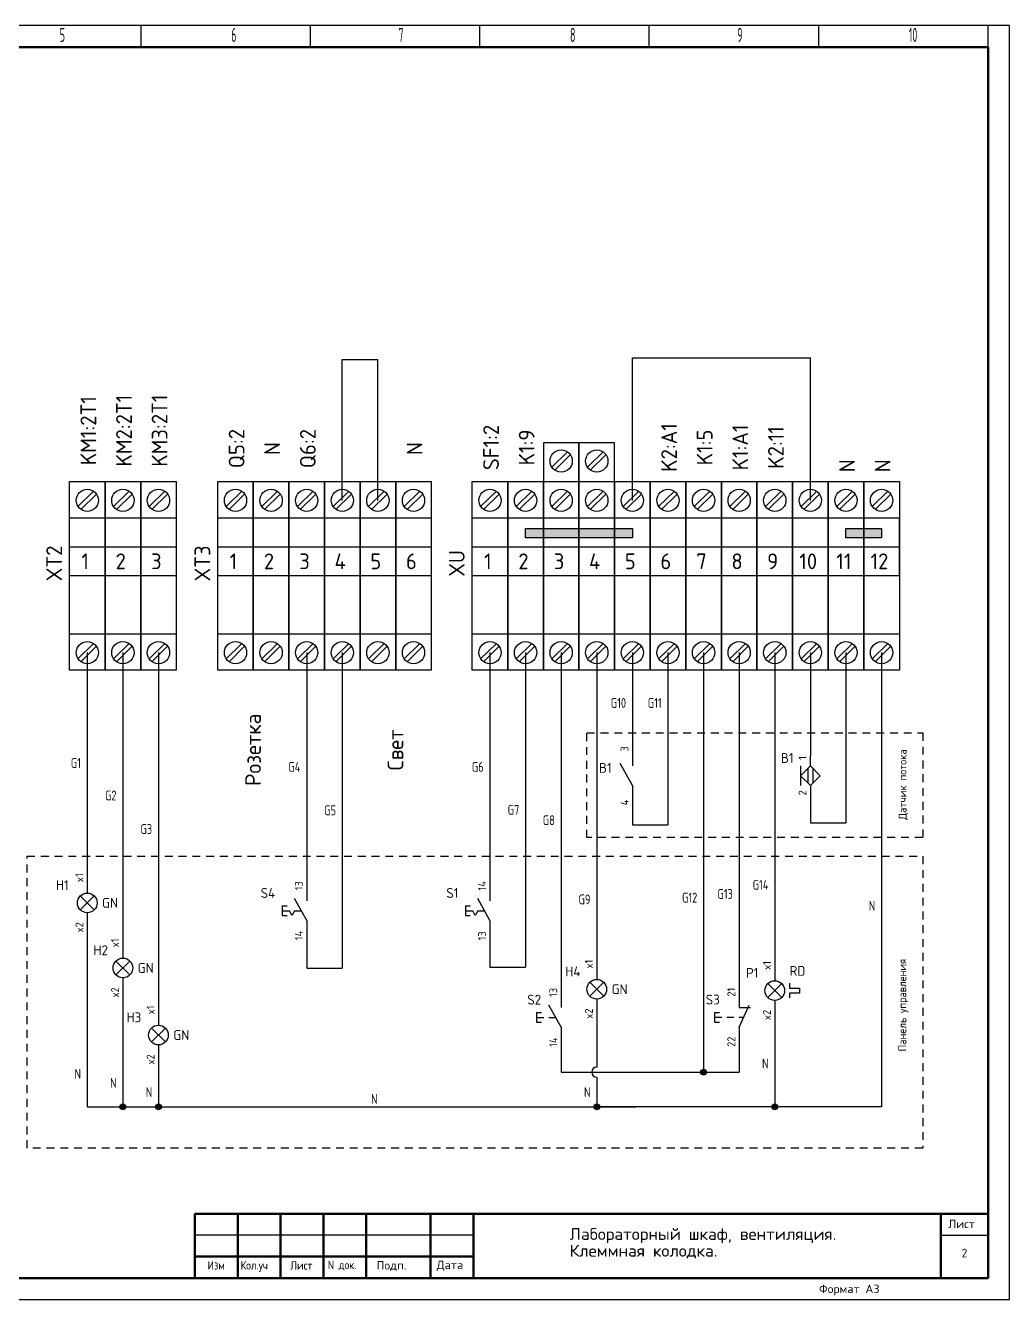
# Model space of a CAD drawing. Extents: x 20 to 1829, y -86 to 701.
# Drawn here: x 725.7 to 975.6, y 17.2 to 340.6 of the extents above; entities that cross this region are included whole.
import ezdxf
from ezdxf.enums import TextEntityAlignment as Align

# ---------------------------------------------------------------- set-up
doc = ezdxf.new("R2010")
doc.units = 0
doc.linetypes.add('Caddy_Dash', pattern=[3.5, 2, -1.5])
doc.linetypes.add('Caddy_Solid', pattern=[0])
for name, color, linetype in [('100', 7, 'Continuous'), ('MISC', 7, 'Continuous'), ('SYMS', 7, 'Continuous'), ('TAGS', 7, 'Continuous'), ('TERMS', 7, 'Continuous'), ('TITLE', 7, 'Continuous'), ('WIRECOPY', 84, 'Continuous'), ('WIREFIXED', 130, 'Continuous'), ('WIRES', 7, 'Continuous')]:
    doc.layers.add(name, color=color, linetype=linetype)
doc.styles.add('Caddy_Vectorfont1n', font='GOST Common.ttf', dxfattribs={"width": 1.1})
doc.styles.add('Caddy_Vectorfont1p', font='GOST Common.ttf', dxfattribs={"width": 0.9})
doc.styles.add('Caddy_Vectorfont5p', font='GOST Common.ttf')
doc.styles.add('ITALIC', font='GOST Common.ttf')
doc.styles.add('SIMPLEX', font='GOST Common.ttf')
doc.styles.get("Standard").update_dxf_attribs({"font": 'GOST Common.ttf'})
doc.styles.add('WD_IEC', font='GOST Common.ttf', dxfattribs={"width": 0.9, "height": 4})

# ---------------------------------------------------------------- blocks, each defined once
blk = doc.blocks.new('wd_tb')
at = {"layer": 'TITLE', "color": 1, "style": 'SIMPLEX'}
blk.add_attdef('CAD#', (-14.33, 3.62), '', height=1.25, rotation=90, dxfattribs=at)
at = {"layer": 'TITLE', "color": 1}
for tag, p, height, style in [('JOB#', (277.8, 5.56), 2, 'ITALIC'), ('ENGINEER', (9.37, -2.98), 1.25, 'ITALIC'), ('CHKDBY', (40.35, -2.98), 1.25, 'ITALIC'), ('DRAWNBY', (70.5, -3.39), 1.25, 'ITALIC'), ('DATE', (98.17, -3.8), 1.25, 'SIMPLEX'), ('SHTS', (385.36, -3.42), 2, 'ITALIC')]:
    blk.add_attdef(tag, p, '', height=height, dxfattribs=dict(at, style=style))
at = {"layer": 'TITLE', "color": 1, "style": 'ITALIC'}
for tag, p in [('DWG#', (377.5, 6.5)), ('TITLE#1', (133.27, -3.8)), ('TITLE#2', (163.84, -3.8)), ('TITLE#3', (197.71, -3.8))]:
    blk.add_attdef(tag, text='', height=2, dxfattribs=at).set_placement(p, align=Align.CENTER)
blk.add_attdef('SH#', text='', height=2, dxfattribs=at).set_placement((391.86, 4.83), align=Align.RIGHT)
at = {"layer": 'TITLE', "color": 7, "flags": 9}
blk.add_attdef('WD_TB', (-0.02, 0.56), '', height=1.57, dxfattribs=at)
at = {"layer": 'TITLE', "color": 1, "style": 'ITALIC', "flags": 3}
blk.add_attdef('TITLE#4', text='', height=2, dxfattribs=at).set_placement((230.75, -4.22), align=Align.CENTER)
blk = doc.blocks.new('VPB11L')
for p, q in [((0, 7.5), (0, 2.5)), ((-6.25, 1.25), (-6.25, -1.25)), ((-6.25, 1.25), (-5, 1.25)), ((-6.25, 0), (-4.375, 0)), ((-3.75, -1.25), (-4.375, 0)), ((-3.125, 0), (-3.75, -1.25)), ((0, -2.5), (-3.125, 3.125)), ((-3.125, 0), (-1.389, 0)), ((-6.25, -1.25), (-5, -1.25)), ((0, -2.5), (0, -7.5))]:
    blk.add_line(p, q)
at = {"style": 'WD_IEC'}
for tag, p in [('INST', (-8, 10.25)), ('LOC', (-8, 6.75)), ('TAG1', (-8, 3.25)), ('DESC1', (-8, -10.35)), ('DESC2', (-8, -13.85)), ('DESC3', (-8, -17.35))]:
    blk.add_attdef(tag, text='', height=2.5, dxfattribs=at).set_placement(p, align=Align.RIGHT)
blk.add_attdef('TERM01', text='', height=2, rotation=90, dxfattribs=at).set_placement((-1, 7.5), align=Align.RIGHT)
at = {"style": 'WD_IEC', "flags": 1}
for tag, p, height in [('X2TERM01', (0, 7.5), 0.32), ('CONTACT', (0.5, 4.5), 1), ('COMMON', (1.75, 3.25), 1), ('X1LINK', (0, 0), 0.32), ('ASSYCODE', (1, -4), 1), ('FAMILY', (1, -5.5), 1), ('CATDESC', (1, -7), 1), ('X8TERM02', (0, -7.5), 0.32)]:
    blk.add_attdef(tag, p, '', height=height, dxfattribs=at)
at = {"style": 'WD_IEC', "flags": 9}
for tag, p in [('MFG', (-8.5, -0.25)), ('CAT', (-8.5, -2.75))]:
    blk.add_attdef(tag, text='', height=1.5, dxfattribs=at).set_placement(p, align=Align.RIGHT)
at = {"style": 'WD_IEC'}
blk.add_attdef('TERM02', (-1, -7.5), '', height=2, rotation=90, dxfattribs=at)
at = {"lineweight": 15, "style": 'WD_IEC'}
blk.add_attdef('XREF', text='', height=2.5, dxfattribs=at).set_placement((-8, -6.35), align=Align.RIGHT)
blk = doc.blocks.new('VLT1G')
for p, q in [((0, 7.5), (0, 2.5)), ((-1.77, -1.77), (1.77, 1.77)), ((1.77, -1.77), (-1.77, 1.77)), ((0, -2.5), (0, -7.5))]:
    blk.add_line(p, q)
blk.add_circle((0, 0), 2.5)
at = {"style": 'WD_IEC'}
for tag, p in [('INST', (-5.5, 10.25)), ('LOC', (-5.5, 6.75)), ('TAG1', (-5.5, 3.25)), ('DESC1', (-5.5, -6.35)), ('DESC2', (-5.5, -9.85)), ('DESC3', (-5.5, -13.35))]:
    blk.add_attdef(tag, text='', height=2.5, dxfattribs=at).set_placement(p, align=Align.RIGHT)
blk.add_attdef('TERM01', text='', height=2, rotation=90, dxfattribs=at).set_placement((-1, 7.5), align=Align.RIGHT)
at = {"style": 'WD_IEC', "flags": 1}
for tag, p, height in [('X2TERM01', (0, 7.5), 0.32), ('X4LINK', (-3, 0), 0.32), ('X1LINK', (3, 0), 0.32), ('ASSYCODE', (1, -4), 1), ('FAMILY', (1, -5.5), 1), ('CATDESC', (1, -7), 1), ('X8TERM02', (0, -7.5), 0.32)]:
    blk.add_attdef(tag, p, '', height=height, dxfattribs=at)
at = {"style": 'WD_IEC', "flags": 9}
for tag, p in [('MFG', (-6, -0.25)), ('CAT', (-6, -2.75))]:
    blk.add_attdef(tag, text='', height=1.5, dxfattribs=at).set_placement(p, align=Align.RIGHT)
at = {"style": 'WD_IEC'}
blk.add_attdef('TERM02', (-1, -7.5), '', height=2, rotation=90, dxfattribs=at)
at = {"lineweight": 13, "style": 'WD_IEC'}
blk.add_attdef('COLOR', text='', height=2.5, dxfattribs=at).set_placement((3.75, 0), align=Align.MIDDLE_LEFT)
at = {"lineweight": 15, "style": 'WD_IEC'}
for tag, p in [('XREF', (-5.5, -18)), ('WDTAGALT', (-5.5, -21))]:
    blk.add_attdef(tag, text='', height=2.5, dxfattribs=at).set_placement(p, align=Align.RIGHT)
blk = doc.blocks.new('VCR21')
for p, q in [((0, 7.5), (0, 2.5)), ((0, -2.5), (-3.125, 3.125)), ((0, -2.5), (0, -7.5))]:
    blk.add_line(p, q)
at = {"style": 'WD_IEC'}
for tag, p in [('INST', (-5.25, 7.75)), ('LOC', (-5.25, 4.25)), ('TAG2', (-5.25, 0.75)), ('XREF', (-5.25, -3.75)), ('DESC1', (-5.25, -7.6)), ('DESC2', (-5.25, -11.1)), ('DESC3', (-5.25, -14.6))]:
    blk.add_attdef(tag, text='', height=2.5, dxfattribs=at).set_placement(p, align=Align.RIGHT)
blk.add_attdef('TERM01', text='', height=2, rotation=90, dxfattribs=at).set_placement((-1, 7.5), align=Align.RIGHT)
at = {"style": 'WD_IEC', "flags": 1}
for tag, p, height in [('X2TERM01', (0, 7.5), 0.32), ('X4LINK', (-2, 0), 0.32), ('X1LINK', (-0.5, 0), 0.32), ('CONTACT', (4, -3.5), 1), ('FAMILY', (4, -5), 1), ('X8TERM02', (0, -7.5), 0.32)]:
    blk.add_attdef(tag, p, '', height=height, dxfattribs=at)
at = {"style": 'WD_IEC'}
blk.add_attdef('TERM02', (-1, -7.5), '', height=2, rotation=90, dxfattribs=at)
blk = doc.blocks.new('WDDOT')
for radius in [0.72, 0.449, 0.223]:
    blk.add_circle((0, 0), radius)
blk = doc.blocks.new('VPB11')
for p, q in [((0, 7.5), (0, 2.5)), ((-6.25, 1.25), (-6.25, -1.25)), ((-6.25, 1.25), (-5, 1.25)), ((-6.25, 0), (-4.375, 0)), ((0, -2.5), (-3.125, 3.125)), ((-3.125, 0), (-1.389, 0)), ((-6.25, -1.25), (-5, -1.25)), ((0, -2.5), (0, -7.5))]:
    blk.add_line(p, q)
at = {"style": 'WD_IEC'}
for tag, p in [('INST', (-8, 10.25)), ('LOC', (-8, 6.75)), ('TAG1', (-8, 3.25)), ('DESC1', (-8, -10.35)), ('DESC2', (-8, -13.85)), ('DESC3', (-8, -17.35))]:
    blk.add_attdef(tag, text='', height=2.5, dxfattribs=at).set_placement(p, align=Align.RIGHT)
blk.add_attdef('TERM01', text='', height=2, rotation=90, dxfattribs=at).set_placement((-1, 7.5), align=Align.RIGHT)
at = {"style": 'WD_IEC', "flags": 1}
for tag, p, height in [('X2TERM01', (0, 7.5), 0.32), ('CONTACT', (0.5, 4.5), 1), ('X1LINK', (0, 0), 0.32), ('ASSYCODE', (1, -4), 1), ('FAMILY', (1, -5.5), 1), ('CATDESC', (1, -7), 1), ('X8TERM02', (0, -7.5), 0.32)]:
    blk.add_attdef(tag, p, '', height=height, dxfattribs=at)
at = {"style": 'WD_IEC', "flags": 9}
for tag, p in [('MFG', (-8.5, -0.25)), ('CAT', (-8.5, -2.75))]:
    blk.add_attdef(tag, text='', height=1.5, dxfattribs=at).set_placement(p, align=Align.RIGHT)
at = {"style": 'WD_IEC'}
blk.add_attdef('TERM02', (-1, -7.5), '', height=2, rotation=90, dxfattribs=at)
at = {"lineweight": 15, "style": 'WD_IEC'}
blk.add_attdef('XREF', text='', height=2.5, dxfattribs=at).set_placement((-8, -6.35), align=Align.RIGHT)
blk = doc.blocks.new('VPB12')
for p, q in [((0, 7.5), (0, 2.5)), ((-6.25, 1.25), (-6.25, -1.25)), ((-6.25, 1.25), (-5, 1.25)), ((-6.25, 0), (-4.38, 0)), ((-3.12, 0), (-1.39, 0)), ((0, -2.5), (2.5, 3.12)), ((0, 2.5), (2.87, 2.5)), ((0, 0), (1.11, 0)), ((-6.25, -1.25), (-5, -1.25)), ((0, -2.5), (0, -7.5))]:
    blk.add_line(p, q)
at = {"style": 'WD_IEC'}
for tag, p in [('INST', (-8, 10.25)), ('LOC', (-8, 6.75)), ('TAG1', (-8, 3.25)), ('DESC1', (-8, -10.35)), ('DESC2', (-8, -13.85)), ('DESC3', (-8, -17.35))]:
    blk.add_attdef(tag, text='', height=2.5, dxfattribs=at).set_placement(p, align=Align.RIGHT)
blk.add_attdef('TERM01', text='', height=2, rotation=90, dxfattribs=at).set_placement((-1, 7.5), align=Align.RIGHT)
at = {"style": 'WD_IEC', "flags": 1}
for tag, p, height in [('X2TERM01', (0, 7.5), 0.32), ('CONTACT', (0.5, 4.5), 1), ('X1LINK', (1.5, 0), 0.32), ('ASSYCODE', (1, -4), 1), ('FAMILY', (1, -5.5), 1), ('CATDESC', (1, -7), 1), ('X8TERM02', (0, -7.5), 0.32)]:
    blk.add_attdef(tag, p, '', height=height, dxfattribs=at)
at = {"style": 'WD_IEC', "flags": 9}
for tag, p in [('MFG', (-8.5, -0.25)), ('CAT', (-8.5, -2.75))]:
    blk.add_attdef(tag, text='', height=1.5, dxfattribs=at).set_placement(p, align=Align.RIGHT)
at = {"style": 'WD_IEC'}
blk.add_attdef('TERM02', (-1, -7.5), '', height=2, rotation=90, dxfattribs=at)
at = {"lineweight": 15, "style": 'WD_IEC'}
blk.add_attdef('XREF', text='', height=2.5, dxfattribs=at).set_placement((-8, -6.35), align=Align.RIGHT)
blk = doc.blocks.new('VBE1RFL')
for p, q in [((0, 7.5), (0, 2.5)), ((-1.77, -1.77), (1.77, 1.77)), ((1.77, -1.77), (-1.77, 1.77)), ((3.75, 1.88), (3.75, 0.62)), ((3.75, 0.62), (6.25, 0.62)), ((6.25, 0.62), (6.25, -0.62)), ((0, -2.5), (0, -7.5)), ((6.25, -0.62), (3.75, -0.62)), ((3.75, -0.62), (3.75, -1.88))]:
    blk.add_line(p, q)
blk.add_circle((0, 0), 2.5)
at = {"style": 'WD_IEC'}
for tag, p in [('INST', (-5.5, 10.25)), ('LOC', (-5.5, 6.75)), ('TAG1', (-5.5, 3.25)), ('DESC1', (-5.5, -6.35)), ('DESC2', (-5.5, -9.85)), ('DESC3', (-5.5, -13.35))]:
    blk.add_attdef(tag, text='', height=2.5, dxfattribs=at).set_placement(p, align=Align.RIGHT)
blk.add_attdef('TERM01', text='', height=2, rotation=90, dxfattribs=at).set_placement((-1, 7.5), align=Align.RIGHT)
at = {"style": 'WD_IEC', "flags": 1}
for tag, p, height in [('X2TERM01', (0, 7.5), 0.32), ('X4LINK', (-3, 0), 0.32), ('X1LINK', (3, 0), 0.32), ('ASSYCODE', (1, -4), 1), ('FAMILY', (1, -5.5), 1), ('CATDESC', (1, -7), 1), ('X8TERM02', (0, -7.5), 0.32)]:
    blk.add_attdef(tag, p, '', height=height, dxfattribs=at)
at = {"lineweight": 13, "style": 'WD_IEC'}
blk.add_attdef('COLOR', text='', height=2.5, dxfattribs=at).set_placement((3.75, 5), align=Align.MIDDLE_LEFT)
at = {"style": 'WD_IEC', "flags": 9}
for tag, p in [('MFG', (-6, -0.25)), ('CAT', (-6, -2.75))]:
    blk.add_attdef(tag, text='', height=1.5, dxfattribs=at).set_placement(p, align=Align.RIGHT)
at = {"style": 'WD_IEC'}
blk.add_attdef('TERM02', (-1, -7.5), '', height=2, rotation=90, dxfattribs=at)
at = {"lineweight": 15, "style": 'WD_IEC'}
for tag, p in [('XREF', (-5.5, -18)), ('WDTAGALT', (-5.5, -21.5))]:
    blk.add_attdef(tag, text='', height=2.5, dxfattribs=at).set_placement(p, align=Align.RIGHT)
blk = doc.blocks.new('VPX1TS')
for p, q in [((0, 2.5), (0, 5)), ((-2.5, 2.5), (-2.5, -2.5)), ((-0.625, 1.875), (-0.625, -1.875)), ((0.625, 1.875), (0.625, -1.875)), ((0, -2.5), (0, -5))]:
    blk.add_line(p, q)
blk.add_lwpolyline([(0, 2.5), (2.5, 0), (0, -2.5), (-2.5, 0)], close=True)
at = {"style": 'WD_IEC'}
for tag, p in [('INST', (-4.25, 10.25)), ('LOC', (-4.25, 6.75)), ('TAG1', (-4.25, 3.25)), ('DESC1', (-4.25, -9.85)), ('DESC2', (-4.25, -13.35)), ('DESC3', (-4.25, -16.85))]:
    blk.add_attdef(tag, text='', height=2.5, dxfattribs=at).set_placement(p, align=Align.RIGHT)
at = {"style": 'WD_IEC', "flags": 1}
for tag, p, height in [('MFG', (2.75, 6.5), 1.5), ('X2TERM01', (0, 5), 0.32), ('CAT', (2.75, 4), 1.5), ('X1LINK', (2.5, 0), 0.32), ('ASSYCODE', (1, -4), 1), ('CONTACT', (1, -2.5), 1), ('COMMON', (2.25, -3.75), 1), ('X8TERM02', (0, -5), 0.32), ('FAMILY', (1, -5.5), 1), ('CATDESC', (1, -7), 1)]:
    blk.add_attdef(tag, p, '', height=height, dxfattribs=at)
at = {"style": 'WD_IEC'}
blk.add_attdef('TERM01', text='', height=2, rotation=90, dxfattribs=at).set_placement((-1, 5), align=Align.RIGHT)
blk.add_attdef('TERM02', (-1, -5), '', height=2, rotation=90, dxfattribs=at)
at = {"lineweight": 15, "style": 'WD_IEC'}
for tag, p in [('XREF', (-4.25, -6)), ('WDTAGALT', (-4, -20))]:
    blk.add_attdef(tag, text='', height=2.5, dxfattribs=at).set_placement(p, align=Align.RIGHT)
blk = doc.blocks.new('WD_WNV')
at = {"linetype": 'Continuous', "style": 'WD_IEC', "width": 0.8}
blk.add_attdef('WIRENO', text='', height=2.5, dxfattribs=at).set_placement((-1.6, 0), align=Align.MIDDLE_RIGHT)
at = {"style": 'WD_IEC', "flags": 1}
for tag, p in [('W04USER', (-1, 0.875)), ('W08USER', (-1, 0.375)), ('W05USER', (-1, 0.75)), ('W06USER', (-1, 0.625)), ('W09USER', (-1, 0.25)), ('W03USER', (-1, 1)), ('W07USER', (-1, 0.5)), ('W02USER', (-1, 1.125)), ('W01USER', (-1, 1.25)), ('W10USER', (-1, 0.125))]:
    blk.add_attdef(tag, text='', height=0.08, dxfattribs=at).set_placement(p, align=Align.CENTER)
blk = doc.blocks.new('WD_WCH')
at = {"linetype": 'Continuous', "style": 'WD_IEC', "width": 0.8}
blk.add_attdef('WIRECOPY', text='', height=2.5, dxfattribs=at).set_placement((0, 0.75), align=Align.CENTER)
blk = doc.blocks.new('WD_WCV')
at = {"linetype": 'Continuous', "style": 'WD_IEC', "width": 0.8}
blk.add_attdef('WIRECOPY', text='', height=2.5, dxfattribs=at).set_placement((-1.6, 0), align=Align.MIDDLE_RIGHT)

msp = doc.modelspace()

# ---------------------------------------------------------------- hatches: boundary and pattern name
at = {"layer": 'SYMS'}
h = msp.add_hatch(color=256, dxfattribs=at)
h.dxf.hatch_style = 1
h.paths.add_polyline_path([(857.21, 212.89), (852.69, 212.89), (852.69, 210.55), (857.21, 210.55)])
h.paths.add_polyline_path([(866.25, 212.89), (857.21, 212.89), (857.21, 210.55), (866.25, 210.55)])
h.paths.add_polyline_path([(875.29, 212.89), (866.25, 212.89), (866.25, 210.55), (875.29, 210.55)])
h.paths.add_polyline_path([(879.81, 212.89), (875.29, 212.89), (875.29, 210.55), (879.81, 210.55)])
h = msp.add_hatch(color=256, dxfattribs=at)
h.dxf.hatch_style = 1
h.paths.add_polyline_path([(938.57, 212.89), (934.05, 212.89), (934.05, 210.55), (938.57, 210.55)])
h.paths.add_polyline_path([(943.09, 212.89), (938.57, 212.89), (938.57, 210.55), (943.09, 210.55)])
h.paths.add_polyline_path([(943.09, 212.89), (943.09, 210.55)], flags=16)
h.paths.add_polyline_path([(943.09, 212.89), (943.09, 210.55)], flags=17)

# ---------------------------------------------------------------- linework, layer by layer
at = {"linetype": 'Caddy_Solid', "lineweight": 25}
for p, q in [((755.08, 335.16), (755.08, 340.6)), ((798.09, 335.16), (798.09, 340.6)), ((841.1, 335.16), (841.1, 340.6)), ((884.11, 335.16), (884.11, 340.6)), ((927.13, 335.16), (927.13, 340.6)), ((970.14, 335.16), (970.14, 340.6))]:
    msp.add_line(p, q, dxfattribs=at)
at = {"layer": '100', "linetype": 'Caddy_Solid', "lineweight": 50}
for p, q in [((540.03, 335.09), (970.14, 335.09)), ((970.14, 335.09), (970.14, 22.65)), ((768.69, 38.98), (970.14, 38.98)), ((768.69, 22.65), (768.69, 38.98)), ((779.58, 22.65), (779.58, 38.98)), ((790.47, 22.65), (790.47, 38.98)), ((801.36, 22.65), (801.36, 38.98)), ((812.25, 22.65), (812.25, 38.98)), ((828.58, 22.65), (828.58, 38.98)), ((839.47, 22.65), (839.47, 38.98)), ((958.16, 22.65), (958.16, 38.98)), ((768.69, 28.09), (839.47, 28.09)), ((970.14, 22.65), (526.96, 22.65))]:
    msp.add_line(p, q, dxfattribs=at)
at = {"layer": '100', "linetype": 'Caddy_Solid', "lineweight": 25}
for p, q in [((839.47, 33.53), (768.69, 33.53)), ((958.16, 33.53), (970.14, 33.53))]:
    msp.add_line(p, q, dxfattribs=at)
at = {"layer": 'SYMS'}
for p, q in [((859.36, 228.48), (863.35, 232.35)), ((860.08, 227.74), (864.05, 231.65)), ((868.4, 228.48), (872.39, 232.35)), ((869.12, 227.74), (873.09, 231.65)), ((739.03, 218.5), (743.01, 222.36)), ((739.74, 217.75), (743.71, 221.66)), ((748.07, 218.5), (752.05, 222.36)), ((748.78, 217.75), (752.75, 221.66)), ((757.11, 218.5), (761.09, 222.36)), ((757.82, 217.75), (761.79, 221.66)), ((776.67, 218.5), (780.65, 222.36)), ((777.38, 217.75), (781.35, 221.66)), ((785.71, 218.5), (789.69, 222.36)), ((786.42, 217.75), (790.39, 221.66)), ((794.75, 218.5), (798.73, 222.36)), ((795.46, 217.75), (799.43, 221.66)), ((803.79, 218.5), (807.77, 222.36)), ((804.51, 217.75), (808.47, 221.66)), ((812.83, 218.5), (816.81, 222.36)), ((813.55, 217.75), (817.51, 221.66)), ((821.87, 218.5), (825.85, 222.36)), ((822.59, 217.75), (826.56, 221.66)), ((841.28, 218.5), (845.27, 222.36)), ((842, 217.75), (845.97, 221.66)), ((850.32, 218.5), (854.31, 222.36)), ((851.04, 217.75), (855.01, 221.66)), ((859.36, 218.5), (863.35, 222.36)), ((860.08, 217.75), (864.05, 221.66)), ((868.4, 218.5), (872.39, 222.36)), ((869.12, 217.75), (873.09, 221.66)), ((877.44, 218.5), (881.43, 222.36)), ((878.16, 217.75), (882.13, 221.66)), ((886.48, 218.5), (890.47, 222.36)), ((887.2, 217.75), (891.17, 221.66)), ((895.52, 218.5), (899.51, 222.36)), ((896.24, 217.75), (900.21, 221.66)), ((904.56, 218.5), (908.55, 222.36)), ((905.28, 217.75), (909.25, 221.66)), ((913.6, 218.5), (917.59, 222.36)), ((914.32, 217.75), (918.29, 221.66)), ((922.65, 218.5), (926.63, 222.36)), ((923.36, 217.75), (927.33, 221.66)), ((931.69, 218.5), (935.67, 222.36)), ((932.4, 217.75), (936.37, 221.66)), ((940.73, 218.5), (944.71, 222.36)), ((941.44, 217.75), (945.41, 221.66)), ((736.87, 215.62), (745.91, 215.62)), ((745.91, 200.9), (745.91, 215.62)), ((745.91, 215.62), (754.95, 215.62)), ((754.95, 200.9), (754.95, 215.62)), ((754.95, 215.62), (763.99, 215.62)), ((774.51, 215.62), (783.55, 215.62)), ((783.55, 200.9), (783.55, 215.62)), ((783.55, 215.62), (792.59, 215.62)), ((792.59, 200.9), (792.59, 215.62)), ((792.59, 215.62), (801.63, 215.62)), ((801.63, 215.62), (810.67, 215.62)), ((810.67, 200.9), (810.67, 215.62)), ((810.67, 215.62), (819.71, 215.62)), ((819.71, 200.9), (819.71, 215.62)), ((819.71, 215.62), (828.75, 215.62)), ((839.13, 215.62), (848.17, 215.62)), ((848.17, 200.9), (848.17, 215.62)), ((848.17, 215.62), (857.21, 215.62)), ((857.21, 200.9), (857.21, 215.62)), ((857.21, 215.62), (866.25, 215.62)), ((866.25, 215.62), (875.29, 215.62)), ((875.29, 200.9), (875.29, 215.62)), ((875.29, 215.62), (884.33, 215.62)), ((884.33, 200.9), (884.33, 215.62)), ((884.33, 215.62), (893.37, 215.62)), ((893.37, 215.62), (902.41, 215.62)), ((902.41, 200.9), (902.41, 215.62)), ((902.41, 215.62), (911.45, 215.62)), ((911.45, 200.9), (911.45, 215.62)), ((911.45, 215.62), (920.49, 215.62)), ((920.49, 215.62), (929.53, 215.62)), ((929.53, 200.9), (929.53, 215.62)), ((929.53, 215.62), (938.57, 215.62)), ((938.57, 200.9), (938.57, 215.62)), ((938.57, 215.62), (947.61, 215.62)), ((947.61, 200.9), (947.61, 215.62)), ((745.91, 200.9), (745.91, 186.18)), ((754.95, 200.9), (754.95, 186.18)), ((783.55, 200.9), (783.55, 186.18)), ((792.59, 200.9), (792.59, 186.18)), ((810.67, 200.9), (810.67, 186.18)), ((819.71, 200.9), (819.71, 186.18)), ((848.17, 200.9), (848.17, 186.18)), ((857.21, 200.9), (857.21, 186.18)), ((875.29, 200.9), (875.29, 186.18)), ((884.33, 200.9), (884.33, 186.18)), ((902.41, 200.9), (902.41, 186.18)), ((911.45, 200.9), (911.45, 186.18)), ((929.53, 200.9), (929.53, 186.18)), ((938.57, 200.9), (938.57, 186.18)), ((947.61, 200.9), (947.61, 186.18)), ((736.87, 186.18), (745.91, 186.18)), ((745.91, 186.18), (754.95, 186.18)), ((754.95, 186.18), (763.99, 186.18)), ((774.51, 186.18), (783.55, 186.18)), ((783.55, 186.18), (792.59, 186.18)), ((792.59, 186.18), (801.63, 186.18)), ((801.63, 186.18), (810.67, 186.18)), ((810.67, 186.18), (819.71, 186.18)), ((819.71, 186.18), (828.75, 186.18)), ((839.13, 186.18), (848.17, 186.18)), ((848.17, 186.18), (857.21, 186.18)), ((857.21, 186.18), (866.25, 186.18)), ((866.25, 186.18), (875.29, 186.18)), ((875.29, 186.18), (884.33, 186.18)), ((884.33, 186.18), (893.37, 186.18)), ((893.37, 186.18), (902.41, 186.18)), ((902.41, 186.18), (911.45, 186.18)), ((911.45, 186.18), (920.49, 186.18)), ((920.49, 186.18), (929.53, 186.18)), ((929.53, 186.18), (938.57, 186.18)), ((938.57, 186.18), (947.61, 186.18)), ((739.03, 179.86), (743.01, 183.73)), ((739.74, 179.11), (743.71, 183.02)), ((748.07, 179.86), (752.05, 183.73)), ((748.78, 179.11), (752.75, 183.02)), ((757.11, 179.86), (761.09, 183.73)), ((757.82, 179.11), (761.79, 183.02)), ((776.67, 179.86), (780.65, 183.73)), ((777.38, 179.11), (781.35, 183.02)), ((785.71, 179.86), (789.69, 183.73)), ((786.42, 179.11), (790.39, 183.02)), ((794.75, 179.86), (798.73, 183.73)), ((795.46, 179.11), (799.43, 183.02)), ((803.79, 179.86), (807.77, 183.73)), ((804.51, 179.11), (808.47, 183.02)), ((812.83, 179.86), (816.81, 183.73)), ((813.55, 179.11), (817.51, 183.02)), ((821.87, 179.86), (825.85, 183.73)), ((822.59, 179.11), (826.56, 183.02)), ((841.28, 179.86), (845.27, 183.73)), ((842, 179.11), (845.97, 183.02)), ((850.32, 179.86), (854.31, 183.73)), ((851.04, 179.11), (855.01, 183.02)), ((859.36, 179.86), (863.35, 183.73)), ((860.08, 179.11), (864.05, 183.02)), ((868.4, 179.86), (872.39, 183.73)), ((869.12, 179.11), (873.09, 183.02)), ((877.44, 179.86), (881.43, 183.73)), ((878.16, 179.11), (882.13, 183.02)), ((886.48, 179.86), (890.47, 183.73)), ((887.2, 179.11), (891.17, 183.02)), ((895.52, 179.86), (899.51, 183.73)), ((896.24, 179.11), (900.21, 183.02)), ((904.56, 179.86), (908.55, 183.73)), ((905.28, 179.11), (909.25, 183.02)), ((913.6, 179.86), (917.59, 183.73)), ((914.32, 179.11), (918.29, 183.02)), ((915.97, 181.41), (915.97, 103.12)), ((922.65, 179.86), (926.63, 183.73)), ((923.36, 179.11), (927.33, 183.02)), ((931.69, 179.86), (935.67, 183.73)), ((932.4, 179.11), (936.37, 183.02)), ((940.73, 179.86), (944.71, 183.73)), ((941.44, 179.11), (945.41, 183.02))]:
    msp.add_line(p, q, dxfattribs=at)
for points in [[(518.25, 17.2), (975.58, 17.2), (975.58, 340.6), (518.25, 340.6)], [(857.21, 224.81), (866.25, 224.81), (866.25, 234.65), (857.21, 234.65)], [(866.25, 224.81), (875.29, 224.81), (875.29, 234.65), (866.25, 234.65)], [(736.87, 224.81), (745.91, 224.81), (745.91, 176.99), (736.87, 176.99)], [(745.91, 224.81), (754.95, 224.81), (754.95, 176.99), (745.91, 176.99)], [(754.95, 224.81), (763.99, 224.81), (763.99, 176.99), (754.95, 176.99)], [(774.51, 224.81), (783.55, 224.81), (783.55, 176.99), (774.51, 176.99)], [(783.55, 224.81), (792.59, 224.81), (792.59, 176.99), (783.55, 176.99)], [(792.59, 224.81), (801.63, 224.81), (801.63, 176.99), (792.59, 176.99)], [(801.63, 224.81), (810.67, 224.81), (810.67, 176.99), (801.63, 176.99)], [(810.67, 224.81), (819.71, 224.81), (819.71, 176.99), (810.67, 176.99)], [(819.71, 224.81), (828.75, 224.81), (828.75, 176.99), (819.71, 176.99)], [(839.13, 224.81), (848.17, 224.81), (848.17, 176.99), (839.13, 176.99)], [(848.17, 224.81), (857.21, 224.81), (857.21, 176.99), (848.17, 176.99)], [(857.21, 224.81), (866.25, 224.81), (866.25, 176.99), (857.21, 176.99)], [(866.25, 224.81), (875.29, 224.81), (875.29, 176.99), (866.25, 176.99)], [(875.29, 224.81), (884.33, 224.81), (884.33, 176.99), (875.29, 176.99)], [(884.33, 224.81), (893.37, 224.81), (893.37, 176.99), (884.33, 176.99)], [(893.37, 224.81), (902.41, 224.81), (902.41, 176.99), (893.37, 176.99)], [(902.41, 224.81), (911.45, 224.81), (911.45, 176.99), (902.41, 176.99)], [(911.45, 224.81), (920.49, 224.81), (920.49, 176.99), (911.45, 176.99)], [(920.49, 224.81), (929.53, 224.81), (929.53, 176.99), (920.49, 176.99)], [(929.53, 224.81), (938.57, 224.81), (938.57, 176.99), (929.53, 176.99)], [(938.57, 224.81), (947.61, 224.81), (947.61, 176.99), (938.57, 176.99)], [(852.69, 212.89), (879.81, 212.89), (879.81, 210.55), (852.69, 210.55)], [(934.05, 212.89), (943.09, 212.89), (943.09, 210.55), (934.05, 210.55)], [(736.87, 208.26), (745.91, 208.26), (745.91, 200.9), (736.87, 200.9)], [(745.91, 208.26), (754.95, 208.26), (754.95, 200.9), (745.91, 200.9)], [(754.95, 208.26), (763.99, 208.26), (763.99, 200.9), (754.95, 200.9)], [(774.51, 208.26), (783.55, 208.26), (783.55, 200.9), (774.51, 200.9)], [(783.55, 208.26), (792.59, 208.26), (792.59, 200.9), (783.55, 200.9)], [(792.59, 208.26), (801.63, 208.26), (801.63, 200.9), (792.59, 200.9)], [(801.63, 208.26), (810.67, 208.26), (810.67, 200.9), (801.63, 200.9)], [(810.67, 208.26), (819.71, 208.26), (819.71, 200.9), (810.67, 200.9)], [(819.71, 208.26), (828.75, 208.26), (828.75, 200.9), (819.71, 200.9)], [(839.13, 208.26), (848.17, 208.26), (848.17, 200.9), (839.13, 200.9)], [(848.17, 208.26), (857.21, 208.26), (857.21, 200.9), (848.17, 200.9)], [(857.21, 208.26), (866.25, 208.26), (866.25, 200.9), (857.21, 200.9)], [(866.25, 208.26), (875.29, 208.26), (875.29, 200.9), (866.25, 200.9)], [(875.29, 208.26), (884.33, 208.26), (884.33, 200.9), (875.29, 200.9)], [(884.33, 208.26), (893.37, 208.26), (893.37, 200.9), (884.33, 200.9)], [(893.37, 208.26), (902.41, 208.26), (902.41, 200.9), (893.37, 200.9)], [(902.41, 208.26), (911.45, 208.26), (911.45, 200.9), (902.41, 200.9)], [(911.45, 208.26), (920.49, 208.26), (920.49, 200.9), (911.45, 200.9)], [(920.49, 208.26), (929.53, 208.26), (929.53, 200.9), (920.49, 200.9)], [(929.53, 208.26), (938.57, 208.26), (938.57, 200.9), (929.53, 200.9)], [(938.57, 208.26), (947.61, 208.26), (947.61, 200.9), (938.57, 200.9)]]:
    msp.add_lwpolyline(points, close=True, dxfattribs=at)
at = {"layer": 'SYMS', "linetype": 'Caddy_Dash'}
for points in [[(868.23, 161.03), (953.55, 161.03), (953.55, 134.44), (868.23, 134.44)], [(726.09, 129.7), (953.55, 129.7), (953.55, 55.62), (726.09, 55.62)]]:
    msp.add_lwpolyline(points, close=True, dxfattribs=at)
at = {"layer": 'SYMS'}
for centre in [(861.73, 230.04), (870.77, 230.04), (741.39, 220.05), (750.43, 220.05), (759.47, 220.05), (779.03, 220.05), (788.07, 220.05), (797.11, 220.05), (806.15, 220.05), (815.19, 220.05), (824.23, 220.05), (843.65, 220.05), (852.69, 220.05), (861.73, 220.05), (870.77, 220.05), (879.81, 220.05), (888.85, 220.05), (897.89, 220.05), (906.93, 220.05), (915.97, 220.05), (925.01, 220.05), (934.05, 220.05), (943.09, 220.05), (741.39, 181.41), (750.43, 181.41), (759.47, 181.41), (779.03, 181.41), (788.07, 181.41), (797.11, 181.41), (806.15, 181.41), (815.19, 181.41), (824.23, 181.41), (843.65, 181.41), (852.69, 181.41), (861.73, 181.41), (870.77, 181.41), (879.81, 181.41), (888.85, 181.41), (897.89, 181.41), (906.93, 181.41), (915.97, 181.41), (925.01, 181.41), (934.05, 181.41), (943.09, 181.41)]:
    msp.add_circle(centre, 2.83, dxfattribs=at)
at = {"layer": 'WIRES'}
for p, q in [((806.15, 220.05), (806.15, 255.8)), ((806.15, 255.8), (815.19, 255.8)), ((815.19, 220.05), (815.19, 255.8)), ((879.81, 220.05), (879.81, 256.24)), ((879.81, 256.24), (925.01, 256.24)), ((925.01, 220.05), (925.01, 256.24)), ((741.39, 181.41), (741.39, 125.39)), ((750.43, 181.41), (750.43, 108.86)), ((759.47, 181.41), (759.47, 91.84)), ((797.11, 181.41), (797.11, 123.4)), ((806.15, 181.41), (806.15, 101.32)), ((843.65, 181.41), (843.65, 123.4)), ((852.69, 181.41), (852.69, 101.58)), ((861.73, 181.41), (861.73, 96.32)), ((870.77, 181.41), (870.77, 103.47)), ((879.81, 181.41), (879.81, 157.65)), ((888.85, 181.41), (888.85, 137.67)), ((897.89, 181.41), (897.89, 74.92)), ((906.93, 181.41), (906.93, 96.34)), ((925.01, 181.41), (925.01, 155.15)), ((934.05, 181.41), (934.05, 138.2)), ((943.09, 181.41), (943.09, 66.1)), ((879.81, 142.65), (879.81, 137.67)), ((925.01, 145.15), (925.01, 138.2)), ((879.81, 137.67), (888.85, 137.67)), ((925.01, 138.2), (934.05, 138.2)), ((741.39, 110.39), (741.39, 66.1)), ((797.11, 108.4), (797.11, 101.32)), ((843.65, 108.4), (843.65, 101.58)), ((797.11, 101.32), (806.15, 101.32)), ((843.65, 101.58), (852.69, 101.58)), ((750.43, 93.86), (750.43, 66.1)), ((870.77, 88.47), (870.77, 76.19)), ((915.97, 88.12), (915.97, 66.1)), ((861.73, 81.32), (861.73, 74.92)), ((906.93, 81.34), (906.93, 74.92)), ((759.47, 76.84), (759.47, 66.1)), ((861.73, 74.92), (906.93, 74.92)), ((870.77, 73.65), (870.77, 66.1)), ((741.39, 66.1), (880.77, 66.1)), ((943.09, 66.1), (870.77, 66.1))]:
    msp.add_line(p, q, dxfattribs=at)
msp.add_arc((870.77, 74.92), 1.27, 90, 270, dxfattribs=at)

# ---------------------------------------------------------------- block references
at = {"layer": 'SYMS'}
ref = msp.add_blockref('VCR21', (879.81, 150.15), dxfattribs=at)
ref.add_attrib('TAG2', 'B1', dxfattribs={"layer": 'TAGS', "height": 2.5, "style": 'WD_IEC'}).set_placement((874.56, 150.9), align=Align.RIGHT)
ref.add_attrib('TERM01', '3', dxfattribs={"layer": 'TERMS', "height": 2, "rotation": 90, "style": 'WD_IEC'}).set_placement((878.81, 157.65), align=Align.RIGHT)
ref.add_attrib('TERM02', '4', (878.81, 142.65), dxfattribs={"layer": 'TERMS', "height": 2, "rotation": 90, "style": 'WD_IEC'})
ref = msp.add_blockref('VPX1TS', (925.01, 150.15), dxfattribs=at)
ref.add_attrib('TERM02', '2', (924.01, 145.15), dxfattribs={"layer": 'TERMS', "height": 2, "rotation": 90, "style": 'WD_IEC'})
ref.add_attrib('TERM01', '1', dxfattribs={"layer": 'TERMS', "height": 2, "rotation": 90, "style": 'WD_IEC'}).set_placement((924.01, 155.15), align=Align.RIGHT)
ref.add_attrib('TAG1', 'B1', dxfattribs={"layer": 'TAGS', "height": 2.5, "style": 'WD_IEC'}).set_placement((920.76, 153.4), align=Align.RIGHT)
ref = msp.add_blockref('VLT1G', (741.39, 117.89), dxfattribs=at)
ref.add_attrib('TERM02', 'x2', (740.39, 110.39), dxfattribs={"layer": 'TERMS', "height": 2, "rotation": 90, "style": 'WD_IEC'})
ref.add_attrib('TERM01', 'x1', dxfattribs={"layer": 'TERMS', "height": 2, "rotation": 90, "style": 'WD_IEC'}).set_placement((740.39, 125.39), align=Align.RIGHT)
ref.add_attrib('COLOR', 'GN', dxfattribs={"layer": 'MISC', "lineweight": 13, "height": 2.5, "style": 'WD_IEC'}).set_placement((745.14, 117.89), align=Align.MIDDLE_LEFT)
ref.add_attrib('TAG1', 'H1', dxfattribs={"layer": 'TAGS', "height": 2.5, "style": 'WD_IEC'}).set_placement((736.7, 121.14), align=Align.RIGHT)
ref = msp.add_blockref('VPB11L', (797.11, 115.9), dxfattribs=at)
ref.add_attrib('TERM02', '14', (796.11, 108.4), dxfattribs={"layer": 'TERMS', "height": 2, "rotation": 90, "style": 'WD_IEC'})
ref.add_attrib('TERM01', '13', dxfattribs={"layer": 'TERMS', "height": 2, "rotation": 90, "style": 'WD_IEC'}).set_placement((796.11, 123.4), align=Align.RIGHT)
ref.add_attrib('TAG1', 'S4', dxfattribs={"layer": 'TAGS', "height": 2.5, "style": 'WD_IEC'}).set_placement((789.11, 119.15), align=Align.RIGHT)
ref = msp.add_blockref('VPB11L', (843.65, 115.9), dxfattribs=at)
ref.add_attrib('TERM02', '13', (842.65, 108.4), dxfattribs={"layer": 'TERMS', "height": 2, "rotation": 90, "style": 'WD_IEC'})
ref.add_attrib('TERM01', '14', dxfattribs={"layer": 'TERMS', "height": 2, "rotation": 90, "style": 'WD_IEC'}).set_placement((842.65, 123.4), align=Align.RIGHT)
ref.add_attrib('TAG1', 'S1', dxfattribs={"layer": 'TAGS', "height": 2.5, "style": 'WD_IEC'}).set_placement((835.65, 119.15), align=Align.RIGHT)
ref = msp.add_blockref('VLT1G', (750.43, 101.36), dxfattribs=at)
ref.add_attrib('TERM02', 'x2', (749.43, 93.86), dxfattribs={"layer": 'TERMS', "height": 2, "rotation": 90, "style": 'WD_IEC'})
ref.add_attrib('TERM01', 'x1', dxfattribs={"layer": 'TERMS', "height": 2, "rotation": 90, "style": 'WD_IEC'}).set_placement((749.43, 108.86), align=Align.RIGHT)
ref.add_attrib('COLOR', 'GN', dxfattribs={"layer": 'MISC', "lineweight": 13, "height": 2.5, "style": 'WD_IEC'}).set_placement((754.18, 101.36), align=Align.MIDDLE_LEFT)
ref.add_attrib('TAG1', 'H2', dxfattribs={"layer": 'TAGS', "height": 2.5, "style": 'WD_IEC'}).set_placement((746.65, 104.61), align=Align.RIGHT)
ref = msp.add_blockref('VLT1G', (870.77, 95.97), dxfattribs=at)
ref.add_attrib('TERM02', 'x2', (869.77, 88.47), dxfattribs={"layer": 'TERMS', "height": 2, "rotation": 90, "style": 'WD_IEC'})
ref.add_attrib('TERM01', 'x1', dxfattribs={"layer": 'TERMS', "height": 2, "rotation": 90, "style": 'WD_IEC'}).set_placement((869.77, 103.47), align=Align.RIGHT)
ref.add_attrib('COLOR', 'GN', dxfattribs={"layer": 'MISC', "lineweight": 13, "height": 2.5, "style": 'WD_IEC'}).set_placement((874.52, 95.97), align=Align.MIDDLE_LEFT)
ref.add_attrib('TAG1', 'H4', dxfattribs={"layer": 'TAGS', "height": 2.5, "style": 'WD_IEC'}).set_placement((866.61, 99.22), align=Align.RIGHT)
ref = msp.add_blockref('VBE1RFL', (915.97, 95.62), dxfattribs=at)
ref.add_attrib('TERM02', 'x2', (914.97, 88.12), dxfattribs={"layer": 'TERMS', "height": 2, "rotation": 90, "style": 'WD_IEC'})
ref.add_attrib('TERM01', 'x1', dxfattribs={"layer": 'TERMS', "height": 2, "rotation": 90, "style": 'WD_IEC'}).set_placement((914.97, 103.12), align=Align.RIGHT)
ref.add_attrib('COLOR', 'RD', dxfattribs={"layer": 'MISC', "lineweight": 13, "height": 2.5, "style": 'WD_IEC'}).set_placement((919.72, 100.62), align=Align.MIDDLE_LEFT)
ref.add_attrib('TAG1', 'P1', dxfattribs={"layer": 'TAGS', "height": 2.5, "style": 'WD_IEC'}).set_placement((911.83, 98.87), align=Align.RIGHT)
ref = msp.add_blockref('VPB11', (861.73, 88.82), dxfattribs=at)
ref.add_attrib('TAG1', 'S2', dxfattribs={"layer": 'TAGS', "height": 2.5, "style": 'WD_IEC'}).set_placement((856.64, 92.07), align=Align.RIGHT)
ref.add_attrib('TERM01', '13', dxfattribs={"layer": 'TERMS', "height": 2, "rotation": 90, "style": 'WD_IEC'}).set_placement((860.73, 96.32), align=Align.RIGHT)
ref.add_attrib('TERM02', '14', (860.73, 81.32), dxfattribs={"layer": 'TERMS', "height": 2, "rotation": 90, "style": 'WD_IEC'})
ref = msp.add_blockref('VPB12', (906.93, 88.84), dxfattribs=at)
ref.add_attrib('TAG1', 'S3', dxfattribs={"layer": 'TAGS', "height": 2.5, "style": 'WD_IEC'}).set_placement((902.01, 92.09), align=Align.RIGHT)
ref.add_attrib('TERM01', '21', dxfattribs={"layer": 'TERMS', "height": 2, "rotation": 90, "style": 'WD_IEC'}).set_placement((905.93, 96.34), align=Align.RIGHT)
ref.add_attrib('TERM02', '22', (905.93, 81.34), dxfattribs={"layer": 'TERMS', "height": 2, "rotation": 90, "style": 'WD_IEC'})
ref = msp.add_blockref('VLT1G', (759.47, 84.34), dxfattribs=at)
ref.add_attrib('TERM02', 'x2', (758.47, 76.84), dxfattribs={"layer": 'TERMS', "height": 2, "rotation": 90, "style": 'WD_IEC'})
ref.add_attrib('TERM01', 'x1', dxfattribs={"layer": 'TERMS', "height": 2, "rotation": 90, "style": 'WD_IEC'}).set_placement((758.47, 91.84), align=Align.RIGHT)
ref.add_attrib('COLOR', 'GN', dxfattribs={"layer": 'MISC', "lineweight": 13, "height": 2.5, "style": 'WD_IEC'}).set_placement((763.22, 84.34), align=Align.MIDDLE_LEFT)
ref.add_attrib('TAG1', 'H3', dxfattribs={"layer": 'TAGS', "height": 2.5, "style": 'WD_IEC'}).set_placement((755.1, 87.59), align=Align.RIGHT)
for p in [(897.89, 74.92), (750.43, 66.1), (759.47, 66.1), (870.77, 66.1), (915.97, 66.1)]:
    msp.add_blockref('WDDOT', p, dxfattribs=at)
ref = msp.add_blockref('wd_tb', (540.03, 22.65), dxfattribs=dict(at, xscale=1.088884900513995, yscale=1.088884900513995, zscale=1.088884900513995))
ref.add_attrib('SH#', '2', dxfattribs={"layer": 'TITLE', "color": 1, "height": 2.18, "style": 'ITALIC'}).set_placement((964.86, 27.91), align=Align.RIGHT)
at = {"layer": 'WIRECOPY'}
ref = msp.add_blockref('WD_WCV', (915.97, 77.11), dxfattribs=at)
ref.add_attrib('WIRECOPY', 'N', dxfattribs={"linetype": 'Continuous', "height": 2.5, "style": 'WD_IEC', "width": 0.8}).set_placement((914.37, 77.11), align=Align.MIDDLE_RIGHT)
ref = msp.add_blockref('WD_WCV', (741.39, 74.49), dxfattribs=at)
ref.add_attrib('WIRECOPY', 'N', dxfattribs={"linetype": 'Continuous', "height": 2.5, "style": 'WD_IEC', "width": 0.8}).set_placement((739.79, 74.49), align=Align.MIDDLE_RIGHT)
ref = msp.add_blockref('WD_WCV', (750.43, 72.17), dxfattribs=at)
ref.add_attrib('WIRECOPY', 'N', dxfattribs={"linetype": 'Continuous', "height": 2.5, "style": 'WD_IEC', "width": 0.8}).set_placement((748.83, 72.17), align=Align.MIDDLE_RIGHT)
ref = msp.add_blockref('WD_WCV', (759.47, 69.86), dxfattribs=at)
ref.add_attrib('WIRECOPY', 'N', dxfattribs={"linetype": 'Continuous', "height": 2.5, "style": 'WD_IEC', "width": 0.8}).set_placement((757.87, 69.86), align=Align.MIDDLE_RIGHT)
ref = msp.add_blockref('WD_WCH', (814.27, 66.1), dxfattribs=at)
ref.add_attrib('WIRECOPY', 'N', dxfattribs={"linetype": 'Continuous', "height": 2.5, "style": 'WD_IEC', "width": 0.8}).set_placement((814.27, 66.85), align=Align.CENTER)
ref = msp.add_blockref('WD_WCV', (870.77, 69.86), dxfattribs=at)
ref.add_attrib('WIRECOPY', 'N', dxfattribs={"linetype": 'Continuous', "height": 2.5, "style": 'WD_IEC', "width": 0.8}).set_placement((869.17, 69.86), align=Align.MIDDLE_RIGHT)
at = {"layer": 'WIREFIXED'}
ref = msp.add_blockref('WD_WNV', (879.81, 168.63), dxfattribs=at)
ref.add_attrib('WIRENOF', 'G10', dxfattribs={"linetype": 'Continuous', "height": 2.5, "style": 'WD_IEC', "width": 0.8}).set_placement((878.21, 168.63), align=Align.MIDDLE_RIGHT)
ref = msp.add_blockref('WD_WNV', (888.85, 168.63), dxfattribs=at)
ref.add_attrib('WIRENOF', 'G11', dxfattribs={"linetype": 'Continuous', "height": 2.5, "style": 'WD_IEC', "width": 0.8}).set_placement((887.25, 168.63), align=Align.MIDDLE_RIGHT)
ref = msp.add_blockref('WD_WNV', (741.39, 153.4), dxfattribs=at)
ref.add_attrib('WIRENOF', 'G1', dxfattribs={"linetype": 'Continuous', "height": 2.5, "style": 'WD_IEC', "width": 0.8}).set_placement((739.79, 153.4), align=Align.MIDDLE_RIGHT)
ref = msp.add_blockref('WD_WNV', (797.11, 152.4), dxfattribs=at)
ref.add_attrib('WIRENOF', 'G4', dxfattribs={"linetype": 'Continuous', "height": 2.5, "style": 'WD_IEC', "width": 0.8}).set_placement((795.51, 152.4), align=Align.MIDDLE_RIGHT)
ref = msp.add_blockref('WD_WNV', (843.65, 152.4), dxfattribs=at)
ref.add_attrib('WIRENOF', 'G6', dxfattribs={"linetype": 'Continuous', "height": 2.5, "style": 'WD_IEC', "width": 0.8}).set_placement((842.05, 152.4), align=Align.MIDDLE_RIGHT)
ref = msp.add_blockref('WD_WNV', (750.43, 145.14), dxfattribs=at)
ref.add_attrib('WIRENOF', 'G2', dxfattribs={"linetype": 'Continuous', "height": 2.5, "style": 'WD_IEC', "width": 0.8}).set_placement((748.83, 145.14), align=Align.MIDDLE_RIGHT)
ref = msp.add_blockref('WD_WNV', (806.15, 141.37), dxfattribs=at)
ref.add_attrib('WIRENOF', 'G5', dxfattribs={"linetype": 'Continuous', "height": 2.5, "style": 'WD_IEC', "width": 0.8}).set_placement((804.55, 141.37), align=Align.MIDDLE_RIGHT)
ref = msp.add_blockref('WD_WNV', (852.69, 141.5), dxfattribs=at)
ref.add_attrib('WIRENOF', 'G7', dxfattribs={"linetype": 'Continuous', "height": 2.5, "style": 'WD_IEC', "width": 0.8}).set_placement((851.09, 141.5), align=Align.MIDDLE_RIGHT)
ref = msp.add_blockref('WD_WNV', (861.73, 138.87), dxfattribs=at)
ref.add_attrib('WIRENOF', 'G8', dxfattribs={"linetype": 'Continuous', "height": 2.5, "style": 'WD_IEC', "width": 0.8}).set_placement((860.13, 138.87), align=Align.MIDDLE_RIGHT)
ref = msp.add_blockref('WD_WNV', (759.47, 136.63), dxfattribs=at)
ref.add_attrib('WIRENOF', 'G3', dxfattribs={"linetype": 'Continuous', "height": 2.5, "style": 'WD_IEC', "width": 0.8}).set_placement((757.87, 136.63), align=Align.MIDDLE_RIGHT)
ref = msp.add_blockref('WD_WNV', (915.97, 122.47), dxfattribs=at)
ref.add_attrib('WIRENOF', 'G14', dxfattribs={"linetype": 'Continuous', "height": 2.5, "style": 'WD_IEC', "width": 0.8}).set_placement((914.37, 122.47), align=Align.MIDDLE_RIGHT)
ref = msp.add_blockref('WD_WNV', (870.77, 118.76), dxfattribs=at)
ref.add_attrib('WIRENOF', 'G9', dxfattribs={"linetype": 'Continuous', "height": 2.5, "style": 'WD_IEC', "width": 0.8}).set_placement((869.17, 118.76), align=Align.MIDDLE_RIGHT)
ref = msp.add_blockref('WD_WNV', (897.89, 119.22), dxfattribs=at)
ref.add_attrib('WIRENOF', 'G12', dxfattribs={"linetype": 'Continuous', "height": 2.5, "style": 'WD_IEC', "width": 0.8}).set_placement((896.29, 119.22), align=Align.MIDDLE_RIGHT)
ref = msp.add_blockref('WD_WNV', (906.93, 120.15), dxfattribs=at)
ref.add_attrib('WIRENOF', 'G13', dxfattribs={"linetype": 'Continuous', "height": 2.5, "style": 'WD_IEC', "width": 0.8}).set_placement((905.33, 120.15), align=Align.MIDDLE_RIGHT)
ref = msp.add_blockref('WD_WNV', (943.09, 117.13), dxfattribs=at)
ref.add_attrib('WIRENOF', 'N', dxfattribs={"linetype": 'Continuous', "height": 2.5, "style": 'WD_IEC', "width": 0.8}).set_placement((941.49, 117.13), align=Align.MIDDLE_RIGHT)

# ---------------------------------------------------------------- texts
at = {"lineweight": 60, "style": 'Caddy_Vectorfont1p', "width": 0.54}
for s, height, p in [('5', 3.57, (734.39, 336.42)), ('6', 3.57, (777.95, 336.42)), ('7', 3.57, (820.41, 336.42)), ('8', 3.57, (863.97, 336.42)), ('9', 3.57, (906.44, 336.42)), ('10', 3.566, (949.99, 336.42))]:
    msp.add_text(s, height=height, dxfattribs=at).set_placement(p)
at = {"layer": '100', "lineweight": 25, "style": 'Caddy_Vectorfont1n'}
for s, height, width, p in [('Лист', 2.14, 1.1, (960.01, 35.32)), ('Лабораторный шкаф, вентиляция.', 3, 1.1, (863.88, 32.33)), ('Клеммная колодка.', 3, 1.1, (863.88, 28.08)), ('Изм', 2.14, 0.913, (771.94, 24.79)), ('Кол.уч', 2.14, 0.913, (780.33, 24.81)), ('Лист', 2.14, 0.913, (792.96, 24.79)), ('N док.', 2.14, 0.913, (802.45, 24.91)), ('Подп.', 2.14, 1.1, (814.85, 24.81)), ('Дата', 2.14, 1.1, (830.11, 24.91)), ('Формат А3', 2.14, 1.1, (927.2, 18.83))]:
    msp.add_text(s, height=height, dxfattribs=dict(at, width=width)).set_placement(p)
at = {"layer": 'SYMS', "attachment_point": 5, "rotation": 90, "style": 'Caddy_Vectorfont5p'}
for s, width, insert, char_height in [('KM1:2T1', 0.8854, (741.67, 237.75), 4), ('KM2:2T1', 0.8854, (750.71, 237.75), 4), ('KM3:2T1', 0.8854, (759.75, 237.75), 4), ('Q5:2', 0.8854, (779.31, 233.2), 4), ('Q6:2', 0.8854, (797.39, 233.2), 4), ('\\pxqc;SF1:2', 0.8854, (843.93, 233.48), 4), ('\\pxqc;K1:9', 0.8854, (852.97, 233.48), 4), ('\\pxqc;K2:A1', 0.8854, (889.13, 233.48), 4), ('\\pxqc;K1:5', 0.8854, (898.17, 233.48), 4), ('\\pxqc;K1:A1', 0.8854, (907.21, 233.48), 4), ('\\pxqc;K2:11', 0.8854, (916.25, 233.48), 4), ('N', 0.8854, (788.35, 233.2), 4), ('N', 0.8854, (824.51, 233.2), 4), ('N', 0.8854, (934.33, 228.83), 4), ('N', 0.8854, (943.37, 228.83), 4), ('XT2', 124.0298, (732.98, 204.06), 4), ('XT3', 124.0298, (770.62, 204.06), 4), ('XU', 124.0298, (835.23, 204.06), 4), ('Розетка', 47.3261, (783.49, 156.73), 4), ('Свет', 47.3261, (819.65, 156.73), 4), ('Датчик потока', 124.0298, (948.63, 147.91), 2), ('\\pxqc;Панель управления', 124.0298, (948.63, 91.92), 2)]:
    msp.add_mtext_dynamic_manual_height_columns(s, width=width, gutter_width=1, heights=[0.735], dxfattribs=dict(at, insert=insert, char_height=char_height))
at = {"layer": 'SYMS', "char_height": 4, "attachment_point": 5, "style": 'Caddy_Vectorfont5p'}
for s, width, insert in [('\\pxqc;1', 0.8854, (740.85, 204.58)), ('\\pxqc;2', 0.8854, (749.89, 204.58)), ('\\pxqc;3', 0.8854, (758.93, 204.58)), ('\\pxqc;1', 0.8854, (778.49, 204.58)), ('\\pxqc;2', 0.8854, (787.53, 204.58)), ('\\pxqc;3', 0.8854, (796.57, 204.58)), ('\\pxqc;4', 4, (805.61, 204.58)), ('\\pxqc;5', 0.8854, (814.65, 204.58)), ('\\pxqc;6', 0.8854, (823.69, 204.58)), ('\\pxqc;1', 0.8854, (843.11, 204.58)), ('\\pxqc;2', 0.8854, (852.15, 204.58)), ('\\pxqc;3', 0.8854, (861.19, 204.58)), ('\\pxqc;4', 0.8854, (870.23, 204.58)), ('\\pxqc;5', 0.8854, (879.27, 204.58)), ('\\pxqc;6', 0.8854, (888.31, 204.58)), ('\\pxqc;7', 0.8854, (897.35, 204.58)), ('\\pxqc;8', 0.8854, (906.39, 204.58)), ('\\pxqc;9', 0.8854, (915.43, 204.58)), ('\\pxqc;10', 0.8854, (924.47, 204.58)), ('\\pxqc;11', 0.8854, (933.51, 204.58)), ('\\pxqc;12', 0.8854, (942.55, 204.58))]:
    msp.add_mtext_dynamic_manual_height_columns(s, width=width, gutter_width=1, heights=[0.735], dxfattribs=dict(at, insert=insert))

doc.saveas('drawing.dxf')
